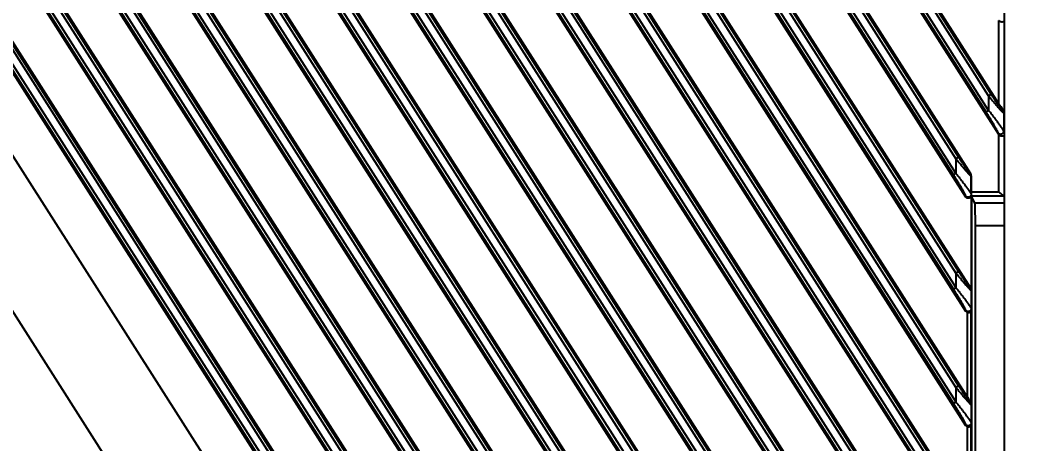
# Model space of a CAD drawing. Header units: millimetres. Extents: x 620 to 19791, y 2539 to 6969.
# Drawn here: x 2995 to 3129.4, y 3845.8 to 3901.6 of the extents above; entities that cross this region are included whole.
import ezdxf

# ---------------------------------------------------------------- set-up
doc = ezdxf.new("R2010")
doc.units = ezdxf.units.MM
doc.styles.get("Standard").update_dxf_attribs({"font": 'arial.ttf'})
doc.dimstyles.new('缩小5倍', dxfattribs={"dimtxt": 40, "dimasz": 20, "dimexe": 1, "dimexo": 0.2, "dimgap": 0, "dimtad": 1, "dimtoh": 1, "dimdec": 1, "dimzin": 9, "dimdsep": 46, "dimtxsty": 'Standard', "dimblk": '_FILLED', "dimcen": 0.2, "dimclrd": 256, "dimclre": 256, "dimclrt": 256, "dimadec": 1, "dimazin": 2, "dimtfac": 1, "dimtdec": 1, "dimtofl": 0, "dimtmove": 0, "dimatfit": 3, "dimldrblk": '_FILLED', "dimfxl": 1, "dimtolj": 1, "dimtzin": 0, "dimarcsym": 0})

# ---------------------------------------------------------------- blocks, each defined once
blk = doc.blocks.new('_FILLED')
at = {"color": 0, "linetype": 'ByBlock'}
blk.add_solid([(0, 0), (-1, 0.15), (-1, -0.15)], dxfattribs=at)
blk = doc.blocks.new('*D5')
at = {"lineweight": -2, "transparency": 16777216}
for p, q in [((3108.4, 3960.88), (3211.84, 3960.88)), ((3210.84, 3940.88), (3210.84, 3698.38)), ((3108.4, 3678.38), (3211.84, 3678.38))]:
    blk.add_line(p, q, dxfattribs=at)
at = {"layer": 'Defpoints', "color": 0, "transparency": 16777216}
for p in [(3108.2, 3960.88), (3108.2, 3678.38), (3210.84, 3678.38)]:
    blk.add_point(p, dxfattribs=at)
at = {"lineweight": -2, "transparency": 16777216, "xscale": 20, "yscale": 20, "zscale": 20}
for p, rotation in [((3210.84, 3960.88), 90), ((3210.84, 3678.38), 270)]:
    blk.add_blockref('_FILLED', p, dxfattribs=dict(at, rotation=rotation))
at = {"lineweight": 5, "transparency": 16777216, "insert": (3184.95, 3819.63), "char_height": 40, "attachment_point": 5, "rotation": 90}
blk.add_mtext('\\A1;282.5mm [11 1/8"]', dxfattribs=at)
blk = doc.blocks.new('*D13')
at = {"lineweight": -2, "transparency": 16777216}
for p, q in [((3089.9, 3963.38), (3291.87, 3963.38)), ((3290.87, 3695.88), (3290.87, 3943.38)), ((3089.9, 3675.88), (3291.87, 3675.88))]:
    blk.add_line(p, q, dxfattribs=at)
at = {"layer": 'Defpoints', "color": 0, "transparency": 16777216}
for p in [(3089.7, 3963.38), (3290.87, 3963.38), (3089.7, 3675.88)]:
    blk.add_point(p, dxfattribs=at)
at = {"lineweight": -2, "transparency": 16777216, "xscale": 20, "yscale": 20, "zscale": 20}
for p, rotation in [((3290.87, 3963.38), 90), ((3290.87, 3675.88), 270)]:
    blk.add_blockref('_FILLED', p, dxfattribs=dict(at, rotation=rotation))
at = {"lineweight": 5, "transparency": 16777216, "insert": (3264.98, 3819.63), "char_height": 40, "attachment_point": 5, "rotation": 90}
blk.add_mtext('\\A1;287.5mm [11 3/8"]', dxfattribs=at)

msp = doc.modelspace()

# ---------------------------------------------------------------- linework, layer by layer
at = {"color": 7, "linetype": 'Continuous'}
for p, q in [((2944.30246, 3987.67829), (3123.96933, 3705.65779)), ((3124.00388, 3709.69811), (2946.91097, 3987.67829)), ((2953.90654, 3987.67829), (3123.96933, 3720.73318)), ((3124.00388, 3724.7735), (2956.51505, 3987.67829)), ((2963.51062, 3987.67829), (3123.96933, 3735.80857)), ((3119.86967, 3746.3383), (2966.11914, 3987.67829)), ((2973.1147, 3987.67829), (3119.62145, 3757.70876)), ((3119.86967, 3761.41369), (2975.72322, 3987.67829)), ((2982.71878, 3987.67829), (3119.62145, 3772.78415)), ((3049.94735, 3987.67829), (3119.62145, 3878.31186)), ((3120.2936, 3881.35136), (3052.55587, 3987.67829)), ((3059.55143, 3987.67829), (3123.96933, 3886.56245)), ((3124.00388, 3890.60276), (3062.15995, 3987.67829)), ((3124.70388, 3988.37829), (3124.70388, 3650.87829)), ((3122.31642, 3708.59996), (2945.52124, 3986.11281)), ((3122.6525, 3708.81406), (2945.85731, 3986.32691)), ((3122.6525, 3710.7301), (2947.07797, 3986.32691)), ((3122.98857, 3710.94421), (2947.41404, 3986.54101)), ((3122.31642, 3723.67534), (2955.12532, 3986.11281)), ((3122.6525, 3723.88945), (2955.46139, 3986.32691)), ((3122.6525, 3725.80549), (2956.68205, 3986.32691)), ((3122.98857, 3726.01959), (2957.01812, 3986.54101)), ((3122.31642, 3738.75073), (2964.7294, 3986.11281)), ((3122.6525, 3738.96483), (2965.06548, 3986.32691)), ((3122.6525, 3740.88088), (2966.28613, 3986.32691)), ((3122.98857, 3741.09498), (2966.62221, 3986.54101)), ((2974.33348, 3986.11281), (3118.0069, 3760.59072)), ((2974.66956, 3986.32691), (3118.34297, 3760.80483)), ((2975.89021, 3986.32691), (3118.34297, 3762.72087)), ((2976.22629, 3986.54101), (3118.67904, 3762.93498)), ((2983.93756, 3986.11281), (3118.0069, 3775.66611)), ((2984.27364, 3986.32691), (3118.34297, 3775.88021)), ((2985.49429, 3986.32691), (3118.34297, 3777.79626)), ((2985.83037, 3986.54101), (3118.67904, 3778.01036)), ((3051.16613, 3986.11281), (3118.0069, 3881.19383)), ((3051.50221, 3986.32691), (3118.34297, 3881.40793)), ((3052.72286, 3986.32691), (3118.34297, 3883.32398)), ((3053.05894, 3986.54101), (3118.67904, 3883.53808)), ((3122.31642, 3889.50461), (3060.77022, 3986.11281)), ((3122.6525, 3889.71871), (3061.10629, 3986.32691)), ((3122.6525, 3891.63476), (3062.32695, 3986.32691)), ((3122.98857, 3891.84886), (3062.66302, 3986.54101)), ((2930.36031, 3983.54408), (3122.30963, 3682.244)), ((2937.41259, 3983.41783), (3123.96933, 3690.5824)), ((3124.00388, 3694.62272), (2939.94068, 3983.54408)), ((3119.86967, 3776.48907), (2987.96108, 3983.54408)), ((2995.03708, 3983.41783), (3120.83583, 3785.95334)), ((3123.35621, 3786.09168), (2997.56516, 3983.54408)), ((3004.64116, 3983.41783), (3123.96933, 3796.11012)), ((3124.00388, 3800.15044), (3007.16924, 3983.54408)), ((3014.24524, 3983.41783), (3123.96933, 3811.18551)), ((3124.00388, 3815.22582), (3016.77333, 3983.54408)), ((3023.84932, 3983.41783), (3123.96933, 3826.26089)), ((3124.00388, 3830.30121), (3026.37741, 3983.54408)), ((3033.4534, 3983.41783), (3119.62145, 3848.16109)), ((3119.86967, 3851.86601), (3035.98149, 3983.54408)), ((3043.05748, 3983.41783), (3119.62145, 3863.23648)), ((3106.13227, 3687.16463), (2917.9918, 3982.486)), ((3122.6525, 3693.73867), (2938.9987, 3982.01738)), ((3122.6525, 3695.65472), (2940.21936, 3982.01738)), ((3122.98857, 3695.86882), (2940.55543, 3982.23148)), ((2996.62319, 3982.01738), (3120.53946, 3787.50781)), ((3121.76011, 3787.50781), (2997.84385, 3982.01738)), ((3122.09619, 3787.72191), (2998.17992, 3982.23148)), ((3122.6525, 3799.26638), (3006.22727, 3982.01738)), ((3122.6525, 3801.18243), (3007.44793, 3982.01738)), ((3122.98857, 3801.39653), (3007.784, 3982.23148)), ((3122.6525, 3814.34177), (3015.83135, 3982.01738)), ((3122.6525, 3816.25782), (3017.05201, 3982.01738)), ((3122.98857, 3816.47192), (3017.38808, 3982.23148)), ((3122.6525, 3829.41716), (3025.43544, 3982.01738)), ((3122.6525, 3831.33321), (3026.65609, 3982.01738)), ((3122.98857, 3831.54731), (3026.99217, 3982.23148)), ((3035.03952, 3982.01738), (3118.34297, 3851.25715)), ((3036.26017, 3982.01738), (3118.34297, 3853.1732)), ((3036.59625, 3982.23148), (3118.67904, 3853.3873)), ((3044.6436, 3982.01738), (3118.34297, 3866.33254)), ((3045.86426, 3982.01738), (3118.34297, 3868.24859)), ((3120.2936, 3866.27597), (3046.17836, 3982.61358)), ((3046.20033, 3982.23148), (3118.67904, 3868.46269)), ((3122.31642, 3693.52457), (2938.66263, 3981.80328)), ((2996.28712, 3981.80328), (3120.20338, 3787.2937)), ((3122.31642, 3799.05228), (3005.8912, 3981.80328)), ((3122.31642, 3814.12767), (3015.49528, 3981.80328)), ((3122.31642, 3829.20306), (3025.09936, 3981.80328)), ((3034.70344, 3981.80328), (3118.0069, 3851.04305)), ((3044.30753, 3981.80328), (3118.0069, 3866.11844)), ((3124.00388, 3890.60276), (3124.00388, 3901.59091)), ((3122.6525, 3891.63476), (3122.98857, 3891.84886)), ((3122.6525, 3891.63476), (3122.6525, 3889.71871)), ((3122.31642, 3889.50461), (3122.6525, 3889.71871)), ((3124.69104, 3889.61639), (3124.58248, 3889.58474)), ((3124.70388, 3889.38784), (3124.64489, 3889.37064)), ((3124.64489, 3889.37064), (3124.64489, 3886.97895)), ((3123.96933, 3886.56245), (3123.91034, 3886.76485)), ((3124.00388, 3878.95334), (3124.00388, 3886.51552)), ((3124.70388, 3886.77655), (3124.64489, 3886.97895)), ((3118.67904, 3883.53808), (3118.34297, 3883.32398)), ((3118.34297, 3883.32398), (3118.34297, 3881.40793)), ((3118.34297, 3881.40793), (3118.0069, 3881.19383)), ((3120.27849, 3881.28115), (3120.2936, 3881.35136)), ((3120.34228, 3881.06705), (3120.35675, 3881.13429)), ((3120.34228, 3881.06705), (3120.34228, 3878.64358)), ((3120.35675, 3878.95334), (3120.35675, 3881.13429)), ((3120.34228, 3878.64358), (3120.35675, 3878.53094)), ((3120.35517, 3878.47933), (3120.35675, 3866.0589)), ((3120.35675, 3878.95334), (3124.00388, 3878.95334)), ((3120.35675, 3878.53094), (3120.35675, 3878.47886)), ((3120.36915, 3878.45402), (3124.66634, 3878.45402)), ((3120.83221, 3877.52729), (3120.36915, 3878.45402)), ((3119.60635, 3878.42948), (3119.62145, 3878.31186)), ((3120.45625, 3838.97688), (3120.45625, 3878.27971)), ((3120.83221, 3877.52729), (3124.70388, 3877.52729)), ((3120.90665, 3874.5314), (3124.70388, 3874.5314)), ((3120.90665, 3842.72519), (3120.90665, 3874.5314)), ((3118.67904, 3868.46269), (3118.34297, 3868.24859)), ((3118.34297, 3868.24859), (3118.34297, 3866.33254)), ((3118.34297, 3866.33254), (3118.0069, 3866.11844)), ((3120.27849, 3866.20576), (3120.2936, 3866.27597)), ((3120.34228, 3865.99166), (3120.35675, 3866.0589)), ((3120.34228, 3865.99166), (3120.34228, 3863.5682)), ((3119.60635, 3863.35409), (3119.62145, 3863.23648)), ((3119.86967, 3851.86601), (3119.86967, 3863.05968)), ((3120.34228, 3863.5682), (3120.3695, 3863.35626)), ((3120.3695, 3851.04278), (3120.3695, 3863.35626)), ((3118.67904, 3853.3873), (3118.34297, 3853.1732)), ((3118.34297, 3853.1732), (3118.34297, 3851.25715)), ((3118.34297, 3851.25715), (3118.0069, 3851.04305)), ((3120.27849, 3851.13038), (3120.30002, 3851.23046)), ((3120.3695, 3851.04278), (3120.34228, 3850.91627)), ((3120.34228, 3850.91627), (3120.34228, 3848.49281)), ((3119.60635, 3848.27871), (3119.62145, 3848.16109)), ((3119.86967, 3838.30325), (3119.86967, 3847.98429)), ((3120.34228, 3848.49281), (3120.3695, 3848.28087)), ((3120.3695, 3838.80325), (3120.3695, 3848.28087))]:
    msp.add_line(p, q, dxfattribs=at)
for centre, radius, start, end in [((3124.24333, 3889.36974), 0.40156, 0.1282066, 32.3717934), ((3119.94626, 3881.06561), 0.39602, 0.2079564, 32.9741088), ((3119.94626, 3865.99022), 0.39602, 0.2079564, 32.9741088), ((3119.94626, 3850.91484), 0.39602, 0.2079564, 32.9741088)]:
    msp.add_arc(centre, radius, start, end, dxfattribs=at)
for centre, major_axis, ratio, start_param, end_param in [((3124.00388, 3890.71674), (-0.69809, 1.10419), 0.046752518, -4.638573628, -3.259593813), ((3124.30235, 3886.78701), (-0.11727, 0.40235), 0.954439091, -4.415997218, -4.276035267), ((3119.95661, 3881.13301), (0.08477, 0.39407), 0.992337441, -1.357317717, -0.787826921), ((3120.36984, 3878.95334), (0, 0.5), 0.026185922, -4.71238898, -3.193952531), ((3124.00388, 3878.44217), (0.7, 0), 0.052407779, 0, 0.329000304), ((3120.82809, 3874.5314), (0, 3), 0.026185922, -1.570796327, -0.052359878), ((3119.95661, 3866.05762), (0.08477, 0.39407), 0.992337441, -1.357317717, -0.787826921), ((3119.95661, 3863.45769), (-0.05201, 0.40504), 0.97951003, -4.264837592, -3.490965155), ((3119.86967, 3851.94743), (-0.49864, 0.78871), 0.046752518, -4.638573628, -3.601913238), ((3119.95661, 3848.3823), (-0.05201, 0.40504), 0.97951003, -4.264837592, -3.490965155)]:
    msp.add_ellipse(centre, major_axis=major_axis, ratio=ratio, start_param=start_param, end_param=end_param, dxfattribs=at)
for points, knots in [([(3124.00388, 3901.59091), (3124.01945, 3901.57252), (3124.05359, 3901.53829), (3124.11178, 3901.49576), (3124.17468, 3901.46253), (3124.23982, 3901.43857), (3124.30493, 3901.42334), (3124.36805, 3901.41588), (3124.42763, 3901.415), (3124.4826, 3901.41934), (3124.52501, 3901.42631), (3124.55611, 3901.43318), (3124.58344, 3901.44011), (3124.60861, 3901.44751), (3124.63169, 3901.45454), (3124.64662, 3901.45888), (3124.65992, 3901.46215), (3124.67157, 3901.46397), (3124.6817, 3901.4639), (3124.69036, 3901.46108), (3124.69699, 3901.45498), (3124.70121, 3901.44603), (3124.70348, 3901.4347), (3124.70388, 3901.42633), (3124.70388, 3901.4218)], [0, 0, 0, 0, 0.092091592, 0.183830088, 0.274482086, 0.363041214, 0.448376076, 0.529457437, 0.605459225, 0.675765573, 0.739913339, 0.769538886, 0.797439254, 0.847676313, 0.869773516, 0.889640776, 0.907106851, 0.922074275, 0.934647359, 0.945488638, 0.956056529, 0.968086799, 0.982675141, 1, 1, 1, 1]), ([(3124.64489, 3889.37064), (3124.64289, 3889.37018), (3124.63795, 3889.37037), (3124.62993, 3889.37286), (3124.6202, 3889.3775), (3124.60878, 3889.38434), (3124.59567, 3889.39333), (3124.57471, 3889.40915), (3124.54492, 3889.43416), (3124.50534, 3889.47013), (3124.46065, 3889.51306), (3124.41143, 3889.56225), (3124.35826, 3889.61703), (3124.30167, 3889.67675), (3124.2203, 3889.76432), (3124.11325, 3889.88243), (3123.97999, 3890.03294), (3123.84107, 3890.19279), (3123.69803, 3890.3599), (3123.55202, 3890.5327), (3123.40392, 3890.70994), (3123.25443, 3890.89068), (3123.1041, 3891.07412), (3122.90276, 3891.32195), (3122.75243, 3891.50926), (3122.6525, 3891.63476)], [0, 0, 0, 0, 0.002035539, 0.004765054, 0.008306015, 0.012701076, 0.017956175, 0.024063263, 0.03874547, 0.05651958, 0.07710574, 0.100208368, 0.125538478, 0.152824579, 0.181822412, 0.244101604, 0.310932732, 0.381226985, 0.45416706, 0.52912415, 0.605618642, 0.68327128, 0.761769829, 0.840872009, 1, 1, 1, 1]), ([(3124.58248, 3889.58474), (3124.58072, 3889.58423), (3124.57753, 3889.58449), (3124.57332, 3889.58587), (3124.56775, 3889.58847), (3124.55983, 3889.59361), (3124.54929, 3889.60197), (3124.53718, 3889.61288), (3124.52359, 3889.62624), (3124.50861, 3889.64194), (3124.48591, 3889.66691), (3124.45492, 3889.70306), (3124.41518, 3889.75178), (3124.37211, 3889.80655), (3124.32629, 3889.86644), (3124.27823, 3889.93064), (3124.21045, 3890.02281), (3124.12273, 3890.14481), (3124.01506, 3890.29782), (3123.90449, 3890.45768), (3123.79197, 3890.62267), (3123.67815, 3890.79158), (3123.56351, 3890.96352), (3123.44842, 3891.13778), (3123.33315, 3891.31385), (3123.17934, 3891.55074), (3123.0647, 3891.72937), (3122.98857, 3891.84886)], [0, 0, 0, 0, 0.001987669, 0.00327679, 0.004800626, 0.008605147, 0.013450903, 0.019327774, 0.026205715, 0.034036142, 0.042763543, 0.062675157, 0.08546493, 0.110691162, 0.137955345, 0.16693249, 0.197335987, 0.261568131, 0.3292677, 0.399485999, 0.471568467, 0.545042064, 0.619552221, 0.694836565, 0.770679512, 0.846920223, 1, 1, 1, 1]), ([(3123.91034, 3886.76485), (3123.90859, 3886.77084), (3123.90443, 3886.78365), (3123.89385, 3886.81239), (3123.87659, 3886.85363), (3123.85146, 3886.90862), (3123.82157, 3886.9703), (3123.78762, 3887.03755), (3123.73633, 3887.13606), (3123.66553, 3887.2673), (3123.57381, 3887.43215), (3123.4753, 3887.60517), (3123.37153, 3887.78419), (3123.2636, 3887.96768), (3123.15229, 3888.15454), (3122.99929, 3888.40855), (3122.803, 3888.7296), (3122.56221, 3889.11675), (3122.39885, 3889.37522), (3122.31642, 3889.50461)], [0, 0, 0, 0, 0.005900979, 0.012734904, 0.028952452, 0.048162665, 0.069901741, 0.093761405, 0.119399952, 0.174923478, 0.234768326, 0.297788943, 0.363198347, 0.430435197, 0.499095163, 0.568871162, 0.71085253, 0.854929523, 1, 1, 1, 1]), ([(3124.64489, 3886.97895), (3124.64292, 3886.98436), (3124.63828, 3886.99588), (3124.62659, 3887.0217), (3124.60752, 3887.05881), (3124.57957, 3887.10851), (3124.54592, 3887.16485), (3124.50717, 3887.22703), (3124.44737, 3887.31993), (3124.36329, 3887.44564), (3124.25274, 3887.60563), (3124.13198, 3887.77619), (3124.00308, 3887.95482), (3123.8676, 3888.13967), (3123.72675, 3888.32932), (3123.53143, 3888.58929), (3123.27946, 3888.91945), (3122.96946, 3889.3185), (3122.75885, 3889.58515), (3122.6525, 3889.71871)], [0, 0, 0, 0, 0.005090414, 0.010986357, 0.025069322, 0.041978135, 0.061422449, 0.083116792, 0.106791393, 0.159149951, 0.216898444, 0.27882294, 0.344009858, 0.411766497, 0.481565855, 0.552987614, 0.699416871, 0.848964482, 1, 1, 1, 1]), ([(3124.70388, 3889.61795), (3124.70388, 3889.61714), (3124.70379, 3889.61568), (3124.70324, 3889.61376), (3124.70218, 3889.6124), (3124.70057, 3889.61183), (3124.69865, 3889.61209), (3124.69643, 3889.61296), (3124.69382, 3889.61443), (3124.69202, 3889.61568), (3124.69104, 3889.61639)], [0, 0, 0, 0, 0.134296037, 0.239838245, 0.32533598, 0.408087563, 0.508250413, 0.637794332, 0.801269639, 1, 1, 1, 1]), ([(3123.91034, 3886.76485), (3123.92173, 3886.74795), (3123.94746, 3886.71589), (3123.99349, 3886.67464), (3124.04593, 3886.64112), (3124.10341, 3886.61616), (3124.16449, 3886.60038), (3124.22763, 3886.59418), (3124.29123, 3886.59771), (3124.35369, 3886.61088), (3124.41344, 3886.63334), (3124.46898, 3886.66453), (3124.5189, 3886.70368), (3124.56194, 3886.74981), (3124.59701, 3886.80174), (3124.62322, 3886.85819), (3124.63988, 3886.91771), (3124.64436, 3886.95858), (3124.64489, 3886.97895)], [0, 0, 0, 0, 0.061113569, 0.122613919, 0.184534496, 0.246921443, 0.309743486, 0.372936501, 0.436397905, 0.499999996, 0.563602087, 0.627063492, 0.690256508, 0.753078552, 0.8154655, 0.877386078, 0.93888643, 1, 1, 1, 1]), ([(3124.00388, 3886.51552), (3124.01945, 3886.49713), (3124.05359, 3886.4629), (3124.11178, 3886.42037), (3124.17468, 3886.38714), (3124.23982, 3886.36318), (3124.30493, 3886.34795), (3124.36805, 3886.34049), (3124.42763, 3886.33961), (3124.4826, 3886.34395), (3124.52501, 3886.35092), (3124.55611, 3886.35779), (3124.58344, 3886.36473), (3124.60861, 3886.37212), (3124.63169, 3886.37915), (3124.64662, 3886.3835), (3124.65992, 3886.38676), (3124.67157, 3886.38859), (3124.6817, 3886.38851), (3124.69036, 3886.38569), (3124.69699, 3886.37959), (3124.70121, 3886.37064), (3124.70348, 3886.35931), (3124.70388, 3886.35094), (3124.70388, 3886.34641)], [0, 0, 0, 0, 0.092091592, 0.183830088, 0.274482086, 0.363041214, 0.448376076, 0.529457437, 0.605459225, 0.675765573, 0.739913339, 0.769538886, 0.797439254, 0.847676313, 0.869773516, 0.889640776, 0.907106851, 0.922074275, 0.934647359, 0.945488638, 0.956056529, 0.968086799, 0.982675141, 1, 1, 1, 1]), ([(3118.34297, 3883.32398), (3118.44606, 3883.19451), (3118.65221, 3882.9377), (3118.91145, 3882.62014), (3119.11796, 3882.37082), (3119.27041, 3882.18869), (3119.42047, 3882.01154), (3119.56713, 3881.84079), (3119.68695, 3881.70354), (3119.78013, 3881.59846), (3119.8472, 3881.52371), (3119.91207, 3881.45238), (3119.97437, 3881.38496), (3120.03366, 3881.32201), (3120.08945, 3881.26414), (3120.14117, 3881.21206), (3120.1882, 3881.1665), (3120.22989, 3881.1282), (3120.26129, 3881.1015), (3120.2834, 3881.08454), (3120.29721, 3881.07487), (3120.30925, 3881.06749), (3120.31947, 3881.06244), (3120.32699, 3881.05997), (3120.33204, 3881.05943), (3120.3351, 3881.05968), (3120.3377, 3881.06058), (3120.3406, 3881.06273), (3120.34181, 3881.06529), (3120.34228, 3881.06705)], [0, 0, 0, 0, 0.163599051, 0.325516807, 0.405207659, 0.483611009, 0.56029137, 0.63469859, 0.706102398, 0.740384962, 0.773532901, 0.805366506, 0.835690655, 0.864271022, 0.890850921, 0.915137642, 0.936820597, 0.955574577, 0.971089889, 0.977548201, 0.983107548, 0.987753277, 0.991490927, 0.994362288, 0.995507792, 0.99649432, 0.997369158, 0.998198277, 1, 1, 1, 1]), ([(3118.67904, 3883.53808), (3118.75736, 3883.41515), (3118.8753, 3883.23141), (3119.03356, 3882.98781), (3119.15214, 3882.80685), (3119.27049, 3882.62785), (3119.38831, 3882.45142), (3119.50519, 3882.27834), (3119.62056, 3882.10965), (3119.71573, 3881.9726), (3119.79058, 3881.86631), (3119.84519, 3881.78959), (3119.8986, 3881.71547), (3119.95054, 3881.64441), (3120.00068, 3881.57698), (3120.0486, 3881.51387), (3120.09379, 3881.4559), (3120.13563, 3881.40403), (3120.17339, 3881.35939), (3120.20227, 3881.32748), (3120.22288, 3881.30666), (3120.23587, 3881.29456), (3120.24723, 3881.2851), (3120.25689, 3881.2784), (3120.26404, 3881.2748), (3120.2689, 3881.27363), (3120.27181, 3881.27358), (3120.27431, 3881.27435), (3120.2763, 3881.27595), (3120.27772, 3881.2783), (3120.27828, 3881.28014), (3120.27849, 3881.28115)], [0, 0, 0, 0, 0.156939928, 0.23508297, 0.3127924, 0.389889295, 0.466132563, 0.541221744, 0.614756759, 0.686184278, 0.720877101, 0.754726051, 0.787580382, 0.819246012, 0.849499407, 0.878052743, 0.904569728, 0.928641294, 0.949798074, 0.967530206, 0.974952654, 0.981337883, 0.98664424, 0.990849359, 0.993984205, 0.99518986, 0.99619985, 0.997084867, 0.997946032, 0.998890459, 1, 1, 1, 1]), ([(3118.0069, 3881.19383), (3118.09157, 3881.06091), (3118.25933, 3880.79542), (3118.46598, 3880.46294), (3118.62831, 3880.19826), (3118.74755, 3880.00198), (3118.86427, 3879.80783), (3118.97796, 3879.61652), (3119.08791, 3879.429), (3119.19321, 3879.24656), (3119.29257, 3879.071), (3119.37045, 3878.92984), (3119.42815, 3878.82233), (3119.46755, 3878.74722), (3119.50346, 3878.67676), (3119.53526, 3878.6119), (3119.56222, 3878.55381), (3119.58092, 3878.51006), (3119.59259, 3878.47941), (3119.59908, 3878.46031), (3119.60372, 3878.44401), (3119.60577, 3878.43399), (3119.60635, 3878.42948)], [0, 0, 0, 0, 0.147854189, 0.294636177, 0.36726447, 0.439153357, 0.510087733, 0.579799187, 0.647935342, 0.714028458, 0.777424539, 0.837179966, 0.865280152, 0.891898251, 0.916747549, 0.939475094, 0.959663475, 0.976821302, 0.984100961, 0.990426539, 0.995740763, 1, 1, 1, 1]), ([(3118.34297, 3881.40793), (3118.45254, 3881.27032), (3118.66943, 3880.99566), (3118.93659, 3880.6515), (3119.14584, 3880.37815), (3119.29868, 3880.1765), (3119.4475, 3879.97798), (3119.59144, 3879.78362), (3119.7294, 3879.59469), (3119.85994, 3879.41287), (3119.98122, 3879.24038), (3120.07497, 3879.10334), (3120.14321, 3879.00055), (3120.18881, 3878.93015), (3120.22969, 3878.86502), (3120.26527, 3878.80594), (3120.29488, 3878.75378), (3120.31515, 3878.71483), (3120.32763, 3878.68772), (3120.33451, 3878.67092), (3120.33944, 3878.65652), (3120.34164, 3878.64761), (3120.34228, 3878.64358)], [0, 0, 0, 0, 0.154444859, 0.307269544, 0.382533646, 0.456692191, 0.52943177, 0.600376546, 0.669045379, 0.734822303, 0.796896867, 0.854183322, 0.880594566, 0.90522606, 0.927826933, 0.948110369, 0.965769362, 0.980484736, 0.986645774, 0.99196471, 0.99641901, 1, 1, 1, 1]), ([(3120.34228, 3878.64358), (3120.34217, 3878.62266), (3120.33851, 3878.58072), (3120.32287, 3878.51952), (3120.29747, 3878.46149), (3120.26298, 3878.40814), (3120.22029, 3878.36083), (3120.17048, 3878.32078), (3120.11485, 3878.28899), (3120.0548, 3878.26628), (3119.99188, 3878.25322), (3119.9277, 3878.25016), (3119.86389, 3878.25717), (3119.80208, 3878.27407), (3119.74387, 3878.30043), (3119.69072, 3878.33559), (3119.64402, 3878.37864), (3119.61792, 3878.41194), (3119.60635, 3878.42948)], [0, 0, 0, 0, 0.06177083, 0.123674439, 0.185723906, 0.247974431, 0.3104293, 0.373081266, 0.435900613, 0.49884135, 0.561845716, 0.624849654, 0.68778886, 0.750604943, 0.813254342, 0.87569984, 0.937956222, 1, 1, 1, 1]), ([(3120.35517, 3878.47933), (3120.35387, 3878.46919), (3120.35023, 3878.44902), (3120.34228, 3878.41932), (3120.33238, 3878.39021), (3120.32087, 3878.36171), (3120.30744, 3878.33409), (3120.29187, 3878.30761), (3120.27425, 3878.28243), (3120.24829, 3878.25075), (3120.21147, 3878.21494), (3120.16122, 3878.17931), (3120.10607, 3878.15187), (3120.04731, 3878.13334), (3119.98639, 3878.12421), (3119.92478, 3878.1247), (3119.86401, 3878.13478), (3119.80553, 3878.15415), (3119.75073, 3878.18229), (3119.70086, 3878.21844), (3119.65703, 3878.2617), (3119.63244, 3878.29462), (3119.62145, 3878.31186)], [0, 0, 0, 0, 0.031228139, 0.062521336, 0.09384878, 0.125128659, 0.156360091, 0.187602424, 0.218877262, 0.250159551, 0.312643463, 0.37512878, 0.437616775, 0.500101645, 0.562587525, 0.625073464, 0.687559915, 0.750046342, 0.81253487, 0.875017962, 0.937517585, 1, 1, 1, 1]), ([(3124.00388, 3878.95334), (3124.03626, 3878.92598), (3124.10064, 3878.87157), (3124.19645, 3878.79106), (3124.29023, 3878.71327), (3124.38059, 3878.63999), (3124.45332, 3878.58321), (3124.50856, 3878.54233), (3124.5465, 3878.51562), (3124.58159, 3878.49267), (3124.60904, 3878.4766), (3124.62922, 3878.46648), (3124.6426, 3878.46068), (3124.65479, 3878.45644), (3124.66264, 3878.45459), (3124.66634, 3878.45402)], [0, 0, 0, 0, 0.152679826, 0.303625367, 0.450751448, 0.591570852, 0.722638708, 0.783066501, 0.839077351, 0.88975146, 0.934067958, 0.953528542, 0.971042118, 0.986537326, 1, 1, 1, 1]), ([(3118.34297, 3868.24859), (3118.44606, 3868.11912), (3118.65221, 3867.86231), (3118.91145, 3867.54475), (3119.11796, 3867.29543), (3119.27041, 3867.1133), (3119.42047, 3866.93616), (3119.56713, 3866.7654), (3119.68695, 3866.62815), (3119.78013, 3866.52307), (3119.8472, 3866.44832), (3119.91207, 3866.37699), (3119.97437, 3866.30957), (3120.03366, 3866.24662), (3120.08945, 3866.18876), (3120.14117, 3866.13667), (3120.1882, 3866.09111), (3120.22989, 3866.05282), (3120.26129, 3866.02611), (3120.2834, 3866.00915), (3120.29721, 3865.99948), (3120.30925, 3865.9921), (3120.31947, 3865.98705), (3120.32699, 3865.98458), (3120.33204, 3865.98404), (3120.3351, 3865.9843), (3120.3377, 3865.9852), (3120.3406, 3865.98735), (3120.34181, 3865.9899), (3120.34228, 3865.99166)], [0, 0, 0, 0, 0.163599051, 0.325516807, 0.405207659, 0.483611009, 0.56029137, 0.63469859, 0.706102398, 0.740384962, 0.773532901, 0.805366506, 0.835690655, 0.864271022, 0.890850921, 0.915137642, 0.936820597, 0.955574577, 0.971089889, 0.977548201, 0.983107548, 0.987753277, 0.991490927, 0.994362288, 0.995507792, 0.99649432, 0.997369158, 0.998198277, 1, 1, 1, 1]), ([(3118.67904, 3868.46269), (3118.75736, 3868.33976), (3118.8753, 3868.15603), (3119.03356, 3867.91242), (3119.15214, 3867.73146), (3119.27049, 3867.55246), (3119.38831, 3867.37603), (3119.50519, 3867.20296), (3119.62056, 3867.03427), (3119.71573, 3866.89721), (3119.79058, 3866.79093), (3119.84519, 3866.71421), (3119.8986, 3866.64008), (3119.95054, 3866.56903), (3120.00068, 3866.5016), (3120.0486, 3866.43848), (3120.09379, 3866.38051), (3120.13563, 3866.32865), (3120.17339, 3866.284), (3120.20227, 3866.25209), (3120.22288, 3866.23128), (3120.23587, 3866.21917), (3120.24723, 3866.20972), (3120.25689, 3866.20302), (3120.26404, 3866.19941), (3120.2689, 3866.19824), (3120.27181, 3866.19819), (3120.27431, 3866.19896), (3120.2763, 3866.20056), (3120.27772, 3866.20291), (3120.27828, 3866.20476), (3120.27849, 3866.20576)], [0, 0, 0, 0, 0.156939928, 0.23508297, 0.3127924, 0.389889295, 0.466132563, 0.541221744, 0.614756759, 0.686184278, 0.720877101, 0.754726051, 0.787580382, 0.819246012, 0.849499407, 0.878052743, 0.904569728, 0.928641294, 0.949798074, 0.967530206, 0.974952654, 0.981337883, 0.98664424, 0.990849359, 0.993984205, 0.99518986, 0.99619985, 0.997084867, 0.997946032, 0.998890459, 1, 1, 1, 1]), ([(3118.0069, 3866.11844), (3118.09157, 3865.98552), (3118.25933, 3865.72003), (3118.46598, 3865.38755), (3118.62831, 3865.12287), (3118.74755, 3864.9266), (3118.86427, 3864.73244), (3118.97796, 3864.54113), (3119.08791, 3864.35361), (3119.19321, 3864.17117), (3119.29257, 3863.99562), (3119.37045, 3863.85445), (3119.42815, 3863.74694), (3119.46755, 3863.67183), (3119.50346, 3863.60137), (3119.53526, 3863.53651), (3119.56222, 3863.47843), (3119.58092, 3863.43467), (3119.59259, 3863.40402), (3119.59908, 3863.38492), (3119.60372, 3863.36862), (3119.60577, 3863.3586), (3119.60635, 3863.35409)], [0, 0, 0, 0, 0.147854189, 0.294636177, 0.36726447, 0.439153357, 0.510087733, 0.579799187, 0.647935342, 0.714028458, 0.777424539, 0.837179966, 0.865280152, 0.891898251, 0.916747549, 0.939475094, 0.959663475, 0.976821302, 0.984100961, 0.990426539, 0.995740763, 1, 1, 1, 1]), ([(3118.34297, 3866.33254), (3118.45254, 3866.19493), (3118.66943, 3865.92028), (3118.93659, 3865.57611), (3119.14584, 3865.30276), (3119.29868, 3865.10111), (3119.4475, 3864.90259), (3119.59144, 3864.70823), (3119.7294, 3864.5193), (3119.85994, 3864.33749), (3119.98122, 3864.16499), (3120.07497, 3864.02796), (3120.14321, 3863.92516), (3120.18881, 3863.85476), (3120.22969, 3863.78963), (3120.26527, 3863.73055), (3120.29488, 3863.67839), (3120.31515, 3863.63944), (3120.32763, 3863.61234), (3120.33451, 3863.59553), (3120.33944, 3863.58113), (3120.34164, 3863.57222), (3120.34228, 3863.5682)], [0, 0, 0, 0, 0.154444859, 0.307269544, 0.382533646, 0.456692191, 0.52943177, 0.600376546, 0.669045379, 0.734822303, 0.796896867, 0.854183322, 0.880594566, 0.90522606, 0.927826933, 0.948110369, 0.965769362, 0.980484736, 0.986645774, 0.99196471, 0.99641901, 1, 1, 1, 1]), ([(3120.34228, 3863.5682), (3120.34217, 3863.54728), (3120.33851, 3863.50533), (3120.32287, 3863.44413), (3120.29747, 3863.3861), (3120.26298, 3863.33275), (3120.22029, 3863.28545), (3120.17048, 3863.24539), (3120.11485, 3863.2136), (3120.0548, 3863.19089), (3119.99188, 3863.17784), (3119.9277, 3863.17477), (3119.86389, 3863.18178), (3119.80208, 3863.19868), (3119.74387, 3863.22505), (3119.69072, 3863.2602), (3119.64402, 3863.30325), (3119.61792, 3863.33656), (3119.60635, 3863.35409)], [0, 0, 0, 0, 0.06177083, 0.123674439, 0.185723906, 0.247974431, 0.3104293, 0.373081266, 0.435900613, 0.49884135, 0.561845716, 0.624849654, 0.68778886, 0.750604943, 0.813254342, 0.87569984, 0.937956222, 1, 1, 1, 1]), ([(3119.86967, 3863.05968), (3119.90398, 3863.0517), (3119.97312, 3863.04377), (3120.07325, 3863.05394), (3120.1623, 3863.08232), (3120.2364, 3863.12414), (3120.2943, 3863.17522), (3120.33602, 3863.23239), (3120.36186, 3863.29324), (3120.36873, 3863.33554), (3120.3695, 3863.35626)], [0, 0, 0, 0, 0.160898891, 0.31474151, 0.456494183, 0.584742059, 0.700637927, 0.806544558, 0.905309301, 1, 1, 1, 1]), ([(3118.34297, 3853.1732), (3118.44606, 3853.04373), (3118.65221, 3852.78692), (3118.91145, 3852.46937), (3119.11796, 3852.22004), (3119.27041, 3852.03792), (3119.42047, 3851.86077), (3119.56713, 3851.69001), (3119.68695, 3851.55277), (3119.78013, 3851.44768), (3119.8472, 3851.37293), (3119.91207, 3851.30161), (3119.97437, 3851.23419), (3120.03366, 3851.17123), (3120.08945, 3851.11337), (3120.14117, 3851.06129), (3120.1882, 3851.01572), (3120.22989, 3850.97743), (3120.26129, 3850.95072), (3120.2834, 3850.93376), (3120.29721, 3850.92409), (3120.30925, 3850.91671), (3120.31947, 3850.91166), (3120.32699, 3850.9092), (3120.33204, 3850.90866), (3120.3351, 3850.90891), (3120.3377, 3850.90981), (3120.3406, 3850.91196), (3120.34181, 3850.91451), (3120.34228, 3850.91627)], [0, 0, 0, 0, 0.163599051, 0.325516807, 0.405207659, 0.483611009, 0.56029137, 0.63469859, 0.706102398, 0.740384962, 0.773532901, 0.805366506, 0.835690655, 0.864271022, 0.890850921, 0.915137642, 0.936820597, 0.955574577, 0.971089889, 0.977548201, 0.983107548, 0.987753277, 0.991490927, 0.994362288, 0.995507792, 0.99649432, 0.997369158, 0.998198277, 1, 1, 1, 1]), ([(3118.67904, 3853.3873), (3118.75736, 3853.26437), (3118.8753, 3853.08064), (3119.03356, 3852.83703), (3119.15214, 3852.65607), (3119.27049, 3852.47707), (3119.38831, 3852.30065), (3119.50519, 3852.12757), (3119.62056, 3851.95888), (3119.71573, 3851.82182), (3119.79058, 3851.71554), (3119.84519, 3851.63882), (3119.8986, 3851.5647), (3119.95054, 3851.49364), (3120.00068, 3851.42621), (3120.0486, 3851.36309), (3120.09379, 3851.30512), (3120.13563, 3851.25326), (3120.17339, 3851.20861), (3120.20227, 3851.17671), (3120.22288, 3851.15589), (3120.23587, 3851.14378), (3120.24723, 3851.13433), (3120.25689, 3851.12763), (3120.26404, 3851.12402), (3120.2689, 3851.12285), (3120.27181, 3851.12281), (3120.27431, 3851.12357), (3120.2763, 3851.12518), (3120.27772, 3851.12753), (3120.27828, 3851.12937), (3120.27849, 3851.13038)], [0, 0, 0, 0, 0.156939928, 0.23508297, 0.3127924, 0.389889295, 0.466132563, 0.541221744, 0.614756759, 0.686184278, 0.720877101, 0.754726051, 0.787580382, 0.819246012, 0.849499407, 0.878052743, 0.904569728, 0.928641294, 0.949798074, 0.967530206, 0.974952654, 0.981337883, 0.98664424, 0.990849359, 0.993984205, 0.99518986, 0.99619985, 0.997084867, 0.997946032, 0.998890459, 1, 1, 1, 1]), ([(3118.0069, 3851.04305), (3118.09157, 3850.91014), (3118.25933, 3850.64464), (3118.46598, 3850.31216), (3118.62831, 3850.04748), (3118.74755, 3849.85121), (3118.86427, 3849.65705), (3118.97796, 3849.46574), (3119.08791, 3849.27822), (3119.19321, 3849.09578), (3119.29257, 3848.92023), (3119.37045, 3848.77907), (3119.42815, 3848.67155), (3119.46755, 3848.59645), (3119.50346, 3848.52598), (3119.53526, 3848.46112), (3119.56222, 3848.40304), (3119.58092, 3848.35929), (3119.59259, 3848.32864), (3119.59908, 3848.30954), (3119.60372, 3848.29323), (3119.60577, 3848.28321), (3119.60635, 3848.27871)], [0, 0, 0, 0, 0.147854189, 0.294636177, 0.36726447, 0.439153357, 0.510087733, 0.579799187, 0.647935342, 0.714028458, 0.777424539, 0.837179966, 0.865280152, 0.891898251, 0.916747549, 0.939475094, 0.959663475, 0.976821302, 0.984100961, 0.990426539, 0.995740763, 1, 1, 1, 1]), ([(3118.34297, 3851.25715), (3118.45254, 3851.11955), (3118.66943, 3850.84489), (3118.93659, 3850.50072), (3119.14584, 3850.22738), (3119.29868, 3850.02572), (3119.4475, 3849.8272), (3119.59144, 3849.63284), (3119.7294, 3849.44392), (3119.85994, 3849.2621), (3119.98122, 3849.0896), (3120.07497, 3848.95257), (3120.14321, 3848.84977), (3120.18881, 3848.77937), (3120.22969, 3848.71424), (3120.26527, 3848.65517), (3120.29488, 3848.60301), (3120.31515, 3848.56405), (3120.32763, 3848.53695), (3120.33451, 3848.52015), (3120.33944, 3848.50575), (3120.34164, 3848.49684), (3120.34228, 3848.49281)], [0, 0, 0, 0, 0.154444859, 0.307269544, 0.382533646, 0.456692191, 0.52943177, 0.600376546, 0.669045379, 0.734822303, 0.796896867, 0.854183322, 0.880594566, 0.90522606, 0.927826933, 0.948110369, 0.965769362, 0.980484736, 0.986645774, 0.99196471, 0.99641901, 1, 1, 1, 1]), ([(3120.3695, 3851.04278), (3120.36895, 3851.05902), (3120.3652, 3851.09179), (3120.35174, 3851.14004), (3120.33025, 3851.18706), (3120.31093, 3851.21634), (3120.30002, 3851.23046)], [0, 0, 0, 0, 0.239909804, 0.48440333, 0.736694563, 1, 1, 1, 1]), ([(3120.34228, 3848.49281), (3120.34217, 3848.47189), (3120.33851, 3848.42994), (3120.32287, 3848.36874), (3120.29747, 3848.31071), (3120.26298, 3848.25737), (3120.22029, 3848.21006), (3120.17048, 3848.17), (3120.11485, 3848.13821), (3120.0548, 3848.1155), (3119.99188, 3848.10245), (3119.9277, 3848.09939), (3119.86389, 3848.10639), (3119.80208, 3848.12329), (3119.74387, 3848.14966), (3119.69072, 3848.18481), (3119.64402, 3848.22786), (3119.61792, 3848.26117), (3119.60635, 3848.27871)], [0, 0, 0, 0, 0.06177083, 0.123674439, 0.185723906, 0.247974431, 0.3104293, 0.373081266, 0.435900613, 0.49884135, 0.561845716, 0.624849654, 0.68778886, 0.750604943, 0.813254342, 0.87569984, 0.937956222, 1, 1, 1, 1]), ([(3119.86967, 3847.98429), (3119.90398, 3847.97631), (3119.97312, 3847.96838), (3120.07325, 3847.97856), (3120.1623, 3848.00693), (3120.2364, 3848.04876), (3120.2943, 3848.09983), (3120.33602, 3848.157), (3120.36186, 3848.21786), (3120.36873, 3848.26015), (3120.3695, 3848.28087)], [0, 0, 0, 0, 0.160898891, 0.31474151, 0.456494183, 0.584742059, 0.700637927, 0.806544558, 0.905309301, 1, 1, 1, 1])]:
    msp.add_open_spline(points, degree=3, knots=knots, dxfattribs=at)

# ---------------------------------------------------------------- dimensions: what is measured, and where the dimension line sits
at = {"color": 6, "lineweight": 5}
dim = msp.add_linear_dim(base=(3290.87114, 3963.37829), p1=(3089.70388, 3675.87829), p2=(3089.70388, 3963.37829), angle=90, dimstyle='缩小5倍', override={"dimpost": 'mm'}, dxfattribs=at)
dim.commit()
dim.dimension.update_dxf_attribs({"geometry": '*D13', "text_midpoint": (3290.87114, 3819.62829), "dimtype": 160})
at = {"color": 1, "lineweight": 5}
dim = msp.add_linear_dim(base=(3210.84095, 3678.37829), p1=(3108.20388, 3960.87829), p2=(3108.20388, 3678.37829), angle=90, dimstyle='缩小5倍', override={"dimpost": 'mm'}, dxfattribs=at)
dim.commit()
dim.dimension.update_dxf_attribs({"geometry": '*D5', "text_midpoint": (3210.84095, 3819.62829), "dimtype": 160})

doc.saveas('drawing.dxf')
